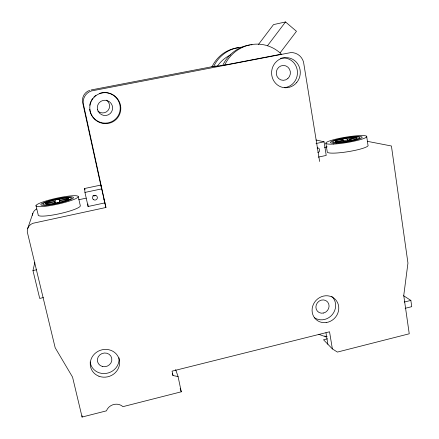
<?xml version="1.0" encoding="UTF-8"?>
<svg xmlns="http://www.w3.org/2000/svg" width="439" height="439" viewBox="0 0 439 439"><rect width="100%" height="100%" fill="white"/><g stroke="black" fill="none" stroke-linecap="round" stroke-linejoin="round"><path stroke-width="0.66" d="M59.945 201.534L59.786 199.262A2.436 0.335 -12.4 0 0 58.157 199.235L54.54 200.041A11.815 1.646 -12.4 0 0 46.155 202.994L45.64 203.542L45.914 203.921A11.815 1.646 -12.4 0 0 53.887 203.444L59.951 202.159A11.815 1.646 -12.4 0 0 68.297 199.169L68.72 198.642L68.363 198.285A11.815 1.646 -12.4 0 0 60.428 198.796L58.157 199.235M45.711 203.625A2.475 0.346 -12.5 0 0 48.285 203.328L54.749 201.956L54.562 202.95A2.497 0.351 -12.5 0 0 56.225 202.994M55.341 203.202L55.067 200.266A2.436 0.335 -12.4 0 1 56.829 199.515M43.39 297.582L39.719 298.427L32.963 270.561L34.835 262.593M27.63 228.692L32.843 213.392M258.494 44.427L273.502 24.611L285.52 21.95L296.473 31.295L280.06 52.932M267.444 45.804L285.52 21.95M319.614 161.464L303.53 61.976A13.543 12.841 -82.9 0 0 290.772 52.598L91.274 90.977A12.308 12.056 41.5 0 0 83.212 103.302L105.936 207.488L32.985 223.275A8.796 8.418 1.5 0 0 27.284 231.968L55.177 347.754L72.55 377.101L82.082 417.05L106.419 410.855A10.053 9.208 -21.9 0 1 122.942 406.651L181.269 391.807L178.075 376.563L175.649 369.589M327.379 338.809L323.521 339.775L332.372 348.912L337.404 352.073L409.247 333.788L403.748 295.491L407.952 263.087L391.423 146L367.333 141.325M318.857 334.353L325.798 336.834L327.121 336.499M404.242 302.059L410.86 300.419L411.749 306.669L405.137 308.321M350.684 140.447L347.271 141.128A11.145 1.476 -9.3 0 1 337.201 142.115L335.281 141.698A11.145 1.476 -9.3 0 1 339.923 139.602L345.191 138.488A11.145 1.476 -9.3 0 1 355.129 137.489L357.181 137.873A11.145 1.476 -9.3 0 1 352.676 139.981L350.684 140.447A2.354 0.313 -9.3 0 0 351.332 139.937L349.148 139.498L349.439 141.402M32.963 270.561L36.662 269.733M88.096 206.489L104.839 202.9L100.844 185.077L84.645 188.496L84.952 192.425L88.096 206.489L87.86 203.959M318.215 157.14L326.221 155.422L324.064 141.819L316.085 139.981M54.886 201.232L47.78 202.736A2.475 0.346 -12.5 0 0 45.766 203.416M343.49 141.342L343.298 140.079L336.949 141.429A2.321 0.307 -9.4 0 0 335.758 141.918M349.148 139.498L354.893 138.274A2.316 0.307 -9.3 0 0 356.644 137.67M78.762 199.734L86.126 198.17M324.487 147.449L327.165 146.878M84.952 192.425L101.76 188.869M316.025 143.52L324.064 141.819M59.644 200.222L66.042 198.862A2.442 0.34 -12.3 0 1 68.632 198.565M343.057 138.9A2.299 0.302 -9.4 0 1 345.422 138.751L347.545 139.179L353.263 137.967A2.316 0.307 -9.3 0 1 356.183 137.583M91.071 89.968L213.332 66.459M238.339 47.763A34.154 32.914 -85.6 0 0 212.021 66.783L216.032 66.015M224.642 65.093L281.41 54.173A37.315 35.806 -83.7 0 0 224.642 65.093L212.021 66.783M172.34 373.594L172.988 375.537L178.075 376.563M343.298 140.079L341.202 139.646A2.299 0.302 -9.4 0 1 341.866 139.152M403.556 295.71L410.86 300.419M324.833 335.862L325.798 336.834M180.182 388.619L181.269 391.807M103.961 199.229L104.252 200.453M104.542 201.677L105.936 207.488M35.993 205.584L38.193 214.841A21.588 3.271 -12.6 0 0 58.771 213.881A21.588 3.271 -12.6 0 0 80.326 205.825L78.246 196.623A21.637 3.018 -12.4 0 0 46.496 200.81A21.637 3.018 -12.4 0 0 46.572 206.143A21.637 3.018 -12.4 0 0 78.246 196.623M54.749 201.956L55.056 203.279M84.645 188.496L84.936 189.785M100.844 185.077L101.552 188.304M102.26 191.525L102.539 192.814M100.811 185.291L82.713 102.737A10.997 10.761 41.6 0 1 89.693 90.324M172.988 375.537L172.061 371.153L329.541 331.78L332.372 348.912M325.963 332.806L327.867 344.264M325.897 143.333L327.291 152.163A20.704 2.98 -9.2 0 0 349.653 151.406A20.704 2.98 -9.2 0 0 367.97 145.128L366.658 136.222M347.545 139.179L347.836 141.073M82.06 415.7L82.082 417.05M222.754 65.345A36.843 35.378 -84 0 1 249.604 45.025M250.823 44.86A36.843 35.378 -84 0 1 252.046 44.745M213.639 66.569A34.56 33.287 -85.3 0 1 242.855 47.154M217.14 66.514A34.489 33.238 -84.3 0 1 230.48 54.952M95.85 195.284A2.365 2.31 -0.6 0 1 92.98 195.514M106.397 100.147A7.073 6.942 42.6 0 1 108.115 110.354A7.073 6.942 42.6 0 1 97.815 111.001M282.348 58.019A14.893 14.163 -82.5 0 1 297.433 71.623A14.893 14.163 -82.5 0 1 284.318 87.679M280.499 58.305A14.893 14.163 -82.5 0 1 281.734 58.085M107.325 92.788A15.442 15.167 42.7 0 1 120.204 109.152A15.442 15.167 42.7 0 1 105.261 123.139A15.442 15.167 42.7 0 1 89.704 109.284M89.781 105.283A15.442 15.167 42.7 0 1 90.9 101.453M91.493 100.262A15.442 15.167 42.7 0 1 92.58 98.577M93.869 97.068A15.442 15.167 42.7 0 1 95.889 95.34M99.417 93.48A15.442 15.167 42.7 0 1 106.666 92.684M119.007 357.78A14.619 13.625 -19.5 0 1 106.145 373.408A14.619 13.625 -19.5 0 1 90.154 361.961M331.752 296.369A13.768 12.726 -48 0 1 332.339 314.549A13.768 12.726 -48 0 1 314.275 317.595M317.106 147.998A2.332 2.206 -68 0 1 319.663 149.798A2.332 2.206 -68 0 1 317.831 152.536M32.502 215.34A7.853 7.545 3.7 0 1 36.689 208.953M349.466 140.705A2.354 0.313 -9.3 0 1 347.024 140.853L344.873 140.403L339.1 141.632A2.321 0.307 -9.4 0 1 336.186 142.011M68.616 198.763A2.442 0.34 -12.3 0 1 65.982 199.569L59.539 200.941L59.391 201.924A2.497 0.351 -12.5 0 1 57.597 202.703M354.816 136.984L351.809 137.22A13.828 1.833 -9.3 0 0 334.71 140.694A13.828 1.833 -9.3 0 0 337.421 142.659L340.455 142.434A13.828 1.833 -9.3 0 0 357.845 138.927A13.828 1.833 -9.3 0 0 354.816 136.984M69.642 197.413L67.436 197.457A14.663 2.047 -12.4 0 0 48.751 201.254A14.663 2.047 -12.4 0 0 44.476 204.848L46.666 204.826A14.663 2.047 -12.4 0 0 65.609 201.002A14.663 2.047 -12.4 0 0 69.642 197.413M93.6 199.696A2.453 2.398 -2 0 0 97.376 197.791A2.453 2.398 -2 0 0 93.809 195.547A2.453 2.398 -2 0 0 93.6 199.696M48.927 204.986A16.704 2.332 -12.4 0 0 73.467 197.638A16.704 2.332 -12.4 0 0 49.042 200.826A16.704 2.332 -12.4 0 0 48.927 204.986M287.858 78.543A7.447 7.079 -82.5 0 0 285.778 65.877A7.447 7.079 -82.5 0 0 276.34 74.24A7.447 7.079 -82.5 0 0 287.858 78.543M97.48 109.355A7.721 7.584 42.7 0 0 110.101 113.646A7.721 7.584 42.7 0 0 107.319 100.652A7.721 7.584 42.7 0 0 97.48 109.355M89.874 109.574A15.645 15.37 42.7 0 0 114.48 120.802A15.645 15.37 42.7 0 0 111.544 94.078A15.645 15.37 42.7 0 0 89.874 109.574M296.731 82.483A15.085 14.333 -82.3 0 0 288.752 57.877A15.085 14.333 -82.3 0 0 272.356 77.73A15.085 14.333 -82.3 0 0 296.731 82.483M98.956 376.239A14.805 13.785 -19.6 0 0 119.54 361.209A14.805 13.785 -19.6 0 0 96.284 352.429A14.805 13.785 -19.6 0 0 98.956 376.239M102.369 366.477A7.309 6.815 -19.5 0 0 111.709 358.131A7.309 6.815 -19.5 0 0 99.757 354.953A7.309 6.815 -19.5 0 0 102.369 366.477M326.172 322.55A13.938 12.863 -48 0 0 336.603 300.962A13.938 12.863 -48 0 0 313.506 304.112A13.938 12.863 -48 0 0 326.172 322.55M323.548 313.023A6.887 6.365 -48 0 0 327.598 301.955A6.887 6.365 -48 0 0 316.316 304.693A6.887 6.365 -48 0 0 323.548 313.023M333.684 144.08A20.748 2.749 -9.3 0 0 366.603 136.963A20.748 2.749 -9.3 0 0 338.705 138.494A20.748 2.749 -9.3 0 0 333.684 144.08M336.4 143.109A16.095 2.135 -9.3 0 0 361.999 137.599A16.095 2.135 -9.3 0 0 340.45 138.757A16.095 2.135 -9.3 0 0 336.4 143.109"/></g></svg>
